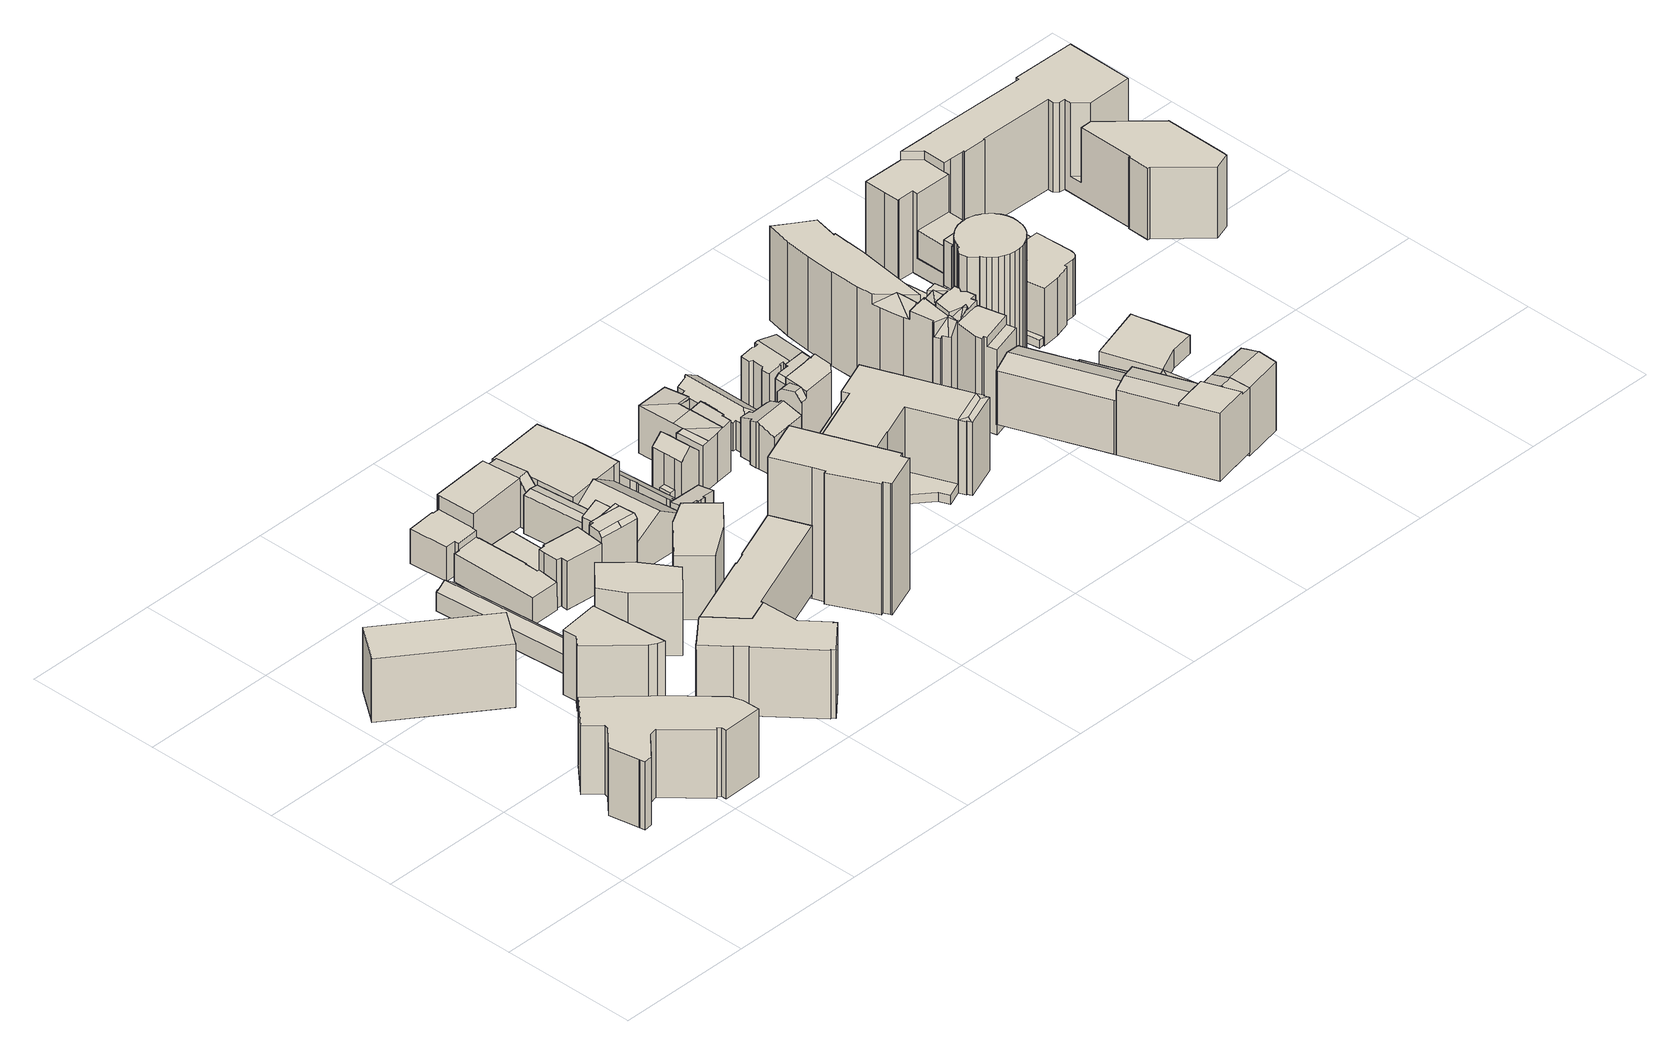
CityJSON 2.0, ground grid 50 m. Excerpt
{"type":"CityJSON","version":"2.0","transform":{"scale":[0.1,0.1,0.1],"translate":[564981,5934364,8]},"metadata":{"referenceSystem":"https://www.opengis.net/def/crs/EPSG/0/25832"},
"CityObjects":{
"building1":{"type":"Building","attributes":{"Gemeindeschluessel":"02100107","Geometrietyp2DReferenz":"3000","measuredHeight":26.06,"function":"31001_2010","roofType":"1000","storeysAboveGround":5},"address":[{"Country":"Germany","Locality":"Hamburg","ThoroughfareName":"Kaiser-Wilhelm-Straße","ThoroughfareNumber":"87"}],"geometry":[{"type":"Solid","lod":"2","boundaries":[[[[0,1,2,3,4,5,6,7,8,9,10,11,12,13,14,15,16,17,18,19,20,21]],[[21,20,22,23]],[[20,19,24,22]],[[19,18,25,24]],[[18,17,26,25]],[[17,16,27,26]],[[16,15,28,27]],[[15,14,29,28]],[[14,13,30,29]],[[13,12,31,30]],[[12,11,32,31]],[[11,10,33,32]],[[10,9,34,33]],[[9,8,35,34]],[[8,7,36,35]],[[7,6,37,36]],[[6,5,38,37]],[[5,4,39,38]],[[4,3,40,39]],[[3,2,41,40]],[[2,1,42,41]],[[1,0,43,42]],[[0,21,23,43]],[[23,22,24,25,26,27,28,29,30,31,32,33,34,35,36,37,38,39,40,41,42,43]]]]}]},
"building2":{"type":"Building","attributes":{"Gemeindeschluessel":"02100108","Geometrietyp2DReferenz":"3000","measuredHeight":24.25,"function":"31001_3010","roofType":"1000","storeysAboveGround":6},"address":[{"Country":"Germany","Locality":"Hamburg","ThoroughfareName":"Kaiser-Wilhelm-Straße","ThoroughfareNumber":"100"}],"geometry":[{"type":"Solid","lod":"2","boundaries":[[[[44,45,46,47,48,49]],[[50,51,52,53,54,55]],[[54,45,44,55]],[[50,49,48,51]],[[51,48,47,52]],[[52,47,46,53]],[[53,46,45,54]],[[50,55,44,49]]]]}]},
"building3":{"type":"Building","attributes":{"Gemeindeschluessel":"02100108","Geometrietyp2DReferenz":"3000","measuredHeight":24.71,"function":"31001_2310","roofType":"1000","storeysAboveGround":7},"address":[{"Country":"Germany","Locality":"Hamburg","ThoroughfareName":"Kaiser-Wilhelm-Straße","ThoroughfareNumber":"50"}],"geometry":[{"type":"Solid","lod":"2","boundaries":[[[[56,57,58,59]],[[59,58,60,61]],[[61,60,62,63]],[[63,62,64,65]],[[64,62,60,58,57,66,67,68]],[[69,70,71,56,59,61,63,65]],[[56,71,66,57]],[[71,70,67,66]],[[69,65,64,68]],[[70,69,68,67]]]]}]},
"building4":{"type":"Building","attributes":{"Gemeindeschluessel":"02100108","Geometrietyp2DReferenz":"3000","measuredHeight":10.01,"function":"31001_1010","roofType":"3100","storeysAboveGround":2},"address":[{"Country":"Germany","Locality":"Hamburg","ThoroughfareName":"Bäckerbreitergang","ThoroughfareNumber":"54a"}],"geometry":[{"type":"Solid","lod":"2","boundaries":[[[[72,73,74,75]],[[76,77,78,79]],[[79,78,80,81]],[[81,80,82,83]],[[84,76,79,81,83,72,75]],[[73,72,83,82,85]],[[77,76,84,86]],[[84,75,74,87,86]],[[87,74,73,85]],[[87,85,82,80,78,77,86]]]]}]},
"building5":{"type":"Building","attributes":{"Gemeindeschluessel":"02100108","Geometrietyp2DReferenz":"3000","measuredHeight":24.29,"function":"31001_1120","roofType":"1000","storeysAboveGround":7},"address":[{"Country":"Germany","Locality":"Hamburg","ThoroughfareName":"Bäckerbreitergang","ThoroughfareNumber":"12"}],"geometry":[{"type":"Solid","lod":"2","boundaries":[[[[88,89,90,91]],[[91,90,92,93]],[[93,92,94,95]],[[96,97,98,99]],[[99,98,89,88]],[[95,94,97,96]],[[95,96,99,88,91,93]],[[97,94,92,90,89,98]]]]}]},
"building6":{"type":"Building","attributes":{"Gemeindeschluessel":"02100108","Geometrietyp2DReferenz":"3000","measuredHeight":26.12,"function":"31001_3010","roofType":"1000","storeysAboveGround":7},"address":[{"Country":"Germany","Locality":"Hamburg","ThoroughfareName":"Kaiser-Wilhelm-Straße","ThoroughfareNumber":"40"}],"geometry":[{"type":"Solid","lod":"2","boundaries":[[[[100,101,102,103]],[[104,105,106,107]],[[108,109,110,111]],[[111,110,112,113]],[[113,112,114,115]],[[115,114,116,117]],[[103,102,118,119]],[[120,121,122,123]],[[123,122,124,125]],[[125,124,126,127]],[[127,126,128,129]],[[129,128,130,131]],[[132,133,134,135]],[[135,134,136,137]],[[138,139,140,141]],[[141,140,142,143]],[[101,100,121,120,143,142]],[[144,145,132,135,137,108,111,113,115,117,104,107,138,141,143,120,123,125,127,129,131]],[[106,105,116,114,112,110,109,136,134,133,146,118,102,101,142,140,139]],[[118,146,145,144,147,119]],[[147,144,131,130]],[[136,109,108,137]],[[146,133,132,145]],[[106,139,138,107]],[[116,105,104,117]],[[147,130,128,126,124,122,121,100,103,119]]]]}]},
"building7":{"type":"Building","attributes":{"Gemeindeschluessel":"02100108","Geometrietyp2DReferenz":"3000","measuredHeight":18.52,"function":"31001_1120","roofType":"1000","storeysAboveGround":6},"address":[{"Country":"Germany","Locality":"Hamburg","ThoroughfareName":"Valentinskamp","ThoroughfareNumber":"45"}],"geometry":[{"type":"Solid","lod":"2","boundaries":[[[[148,149,150,151,152,153,154,155,156,157]],[[158,159,160,161]],[[162,163,159,158]],[[164,165,166,167,168]],[[169,157,156,170]],[[170,156,155,171]],[[172,151,150,173]],[[174,149,148,175]],[[175,148,157,169]],[[176,177,178,179]],[[180,181,182,183]],[[167,184,185,168]],[[186,187,188,189]],[[153,190,187,154]],[[184,191,192,193]],[[194,195,196,197]],[[198,199,200,201]],[[201,200,202,203]],[[166,204,191,184,167]],[[205,165,164,206]],[[207,208,209,210]],[[211,212,213,188,187,190]],[[214,215,177,176]],[[216,217,183,182,218,219]],[[189,188,213,220]],[[221,222,223,211,190,153,152,224]],[[208,207,225,160,159,163]],[[221,224,226,227,216,219,228,194,197,229,230,198,201,203,205,206,214,176,179,174,175,169,170,171,186,189,220,225,207,210]],[[231,218,182,181,232,172,173,178,177,215,185,184,193]],[[233,180,183,217]],[[172,232,226,224,152,151]],[[180,233,227,226,232,181]],[[218,231,228,219]],[[231,193,192,195,194,228]],[[225,220,213,212,161,160]],[[212,211,223,162,158,161]],[[234,230,229,235]],[[222,221,210,209]],[[233,217,216,227]],[[205,203,202,204,166,165]],[[199,198,230,234]],[[235,229,197,196]],[[214,206,164,168,185,215]],[[174,179,178,173,150,149]],[[186,171,155,154,187]],[[222,209,208,163,162,223]],[[235,196,195,192,191,204,202,200,199,234]]]]}]},
"building8":{"type":"Building","attributes":{"Gemeindeschluessel":"02100108","Geometrietyp2DReferenz":"3000","measuredHeight":22.48,"function":"31001_1120","roofType":"1000","storeysAboveGround":6},"address":[{"Country":"Germany","Locality":"Hamburg","ThoroughfareName":"Valentinskamp","ThoroughfareNumber":"45a"}],"geometry":[{"type":"Solid","lod":"2","boundaries":[[[[236,237,238,239]],[[240,241,242,243]],[[244,245,246,247]],[[243,248,249,250,251,240]],[[249,252,250]],[[239,253,254,236]],[[255,256,257,258]],[[259,247,246,260]],[[244,250,252,245]],[[261,255,258,262,263,259,260,264]],[[264,260,246,245,252,249,248,254,253]],[[259,263,251,250,244,247]],[[263,262,241,240,251]],[[262,258,257,242,241]],[[261,264,253,239,238]],[[255,261,238,237,256]],[[236,254,248,243,242,257,256,237]]]]}]},
"building9":{"type":"Building","attributes":{"Gemeindeschluessel":"02100108","Geometrietyp2DReferenz":"3000","measuredHeight":24.5,"function":"31001_1120","roofType":"1000","storeysAboveGround":7},"address":[{"Country":"Germany","Locality":"Hamburg","ThoroughfareName":"Bäckerbreitergang","ThoroughfareNumber":"14"}],"geometry":[{"type":"Solid","lod":"2","boundaries":[[[[265,266,267,268]],[[268,267,269,270]],[[271,272,266,265]],[[273,274,275,276]],[[276,275,272,271]],[[274,273,270,269]],[[270,273,276,271,265,268]],[[274,269,267,266,272,275]]]]}]},
"building10":{"type":"Building","attributes":{"Gemeindeschluessel":"02100108","Geometrietyp2DReferenz":"3000","measuredHeight":15.2,"function":"31001_1120","roofType":"3100","storeysAboveGround":4},"address":[{"Country":"Germany","Locality":"Hamburg","ThoroughfareName":"Bäckerbreitergang","ThoroughfareNumber":"22"}],"geometry":[{"type":"Solid","lod":"2","boundaries":[[[[277,278,279,280]],[[279,281,282,280]],[[283,278,277,284]],[[285,282,281,286]],[[284,277,280,282,285]],[[286,281,279,278,283]],[[286,283,284,285]]]]}]},
"building11":{"type":"Building","attributes":{"name":"Theater","Gemeindeschluessel":"02100108","Geometrietyp2DReferenz":"3000","measuredHeight":18.66,"function":"31001_1010","roofType":"1000","storeysAboveGround":4},"address":[{"Country":"Germany","Locality":"Hamburg","ThoroughfareName":"Valentinskamp","ThoroughfareNumber":"40"}],"geometry":[{"type":"Solid","lod":"2","boundaries":[[[[287,288,289,290,291]],[[292,293,294]],[[290,295,291]],[[296,297,298,299]],[[300,301,302,303]],[[304,305,306,307]],[[307,306,308,309]],[[309,308,310,311]],[[312,296,299,300,303,304,307,309,311,313,314]],[[315,314,313,316,293,292]],[[296,312,287,291,295,297]],[[288,287,312,314,315]],[[305,304,303,302]],[[290,289,294]],[[316,313,311,310]],[[301,300,299,298]],[[288,315,292,294,289]],[[301,298,297,295,290,294,293,316,310,308,306,305,302]]]]}]},
"building12":{"type":"Building","attributes":{"Gemeindeschluessel":"02100108","Geometrietyp2DReferenz":"3000","measuredHeight":50.09,"function":"31001_3010","roofType":"1000","storeysAboveGround":13},"address":[{"Country":"Germany","Locality":"Hamburg","ThoroughfareName":"Caffamacherreihe","ThoroughfareNumber":"7"}],"geometry":[{"type":"Solid","lod":"2","boundaries":[[[[317,318,319,320]],[[320,319,321,322]],[[322,321,323,324]],[[324,323,325,326]],[[326,325,327,328]],[[328,327,329,330]],[[330,329,331,332]],[[332,331,333,334]],[[334,333,335,336]],[[336,335,337,338]],[[338,337,339,340]],[[340,339,341,342]],[[343,344,345,346]],[[346,345,347,348]],[[318,317,348,347]],[[344,343,342,341]],[[342,343,346,348,317,320,322,324,326,328,330,332,334,336,338,340]],[[344,341,339,337,335,333,331,329,327,325,323,321,319,318,347,345]]]]}]},
"building13":{"type":"Building","attributes":{"Gemeindeschluessel":"02100108","Geometrietyp2DReferenz":"3000","measuredHeight":13.47,"function":"31001_2100","roofType":"1000","storeysAboveGround":4},"address":[{"Country":"Germany","Locality":"Hamburg","ThoroughfareName":"Valentinskamp","ThoroughfareNumber":"38f"}],"geometry":[{"type":"Solid","lod":"2","boundaries":[[[[349,350,351,352]],[[352,351,353,354]],[[354,353,355,356]],[[356,355,357,358]],[[358,357,359,360]],[[360,359,361,362]],[[362,361,363,364]],[[364,363,365,366]],[[367,368,350,349]],[[366,365,368,367]],[[366,367,349,352,354,356,358,360,362,364]],[[368,365,363,361,359,357,355,353,351,350]]]]}]},
"building14":{"type":"Building","attributes":{"Gemeindeschluessel":"02100108","Geometrietyp2DReferenz":"3000","measuredHeight":13.15,"function":"31001_1010","roofType":"2100","storeysAboveGround":3},"address":[{"Country":"Germany","Locality":"Hamburg","ThoroughfareName":"Valentinskamp","ThoroughfareNumber":"38a"}],"geometry":[{"type":"Solid","lod":"2","boundaries":[[[[369,370,371,372]],[[372,371,373,374]],[[374,373,375,376]],[[376,375,377,378]],[[378,377,379,380]],[[380,379,381,382]],[[382,381,383,384]],[[384,383,385,386]],[[387,388,389,390]],[[390,389,391,392]],[[393,394,395,396]],[[396,395,397,398]],[[398,397,370,369]],[[399,400,401,402]],[[392,391,394,393]],[[402,401,388,387]],[[386,385,400,399]],[[386,399,402,387,390,392,393,396,398,369,372,374,376,378,380,382,384]],[[400,385,383,381,379,377,375,373,371,370,397,395,394,391,389,388,401]]]]}]},
"building15":{"type":"Building","attributes":{"Gemeindeschluessel":"02100108","Geometrietyp2DReferenz":"3000","measuredHeight":3,"function":"31001_2600","roofType":"1000","storeysAboveGround":1},"address":[{"Country":"Germany","Locality":"Hamburg","ThoroughfareName":"Valentinskamp"}],"geometry":[{"type":"Solid","lod":"2","boundaries":[[[[403,404,405,406]],[[407,408,409,410]],[[410,409,404,403]],[[409,408,405,404]],[[408,407,406,405]],[[407,410,403,406]]]]}]},
"building16":{"type":"Building","attributes":{"Geometrietyp2DReferenz":"3000","Gemeindeschluessel":"02100108","measuredHeight":19.05,"function":"31001_1010","roofType":"3100","storeysAboveGround":5},"address":[{"Country":"Germany","Locality":"Hamburg","ThoroughfareName":"Valentinskamp","ThoroughfareNumber":"38c"}],"geometry":[{"type":"Solid","lod":"2","boundaries":[[[[411,412,413,414,415,416,417]],[[415,418,419,420,421,416]],[[422,414,413,423]],[[423,413,412,424]],[[424,412,411,425]],[[425,411,417,426]],[[427,421,420,428]],[[428,420,419,429]],[[429,419,418,430]],[[430,418,415,414,422]],[[426,417,416,421,427]],[[426,427,428,429,430,422,423,424,425]]]]}]},
"building17":{"type":"Building","attributes":{"name":"Fabrique","Gemeindeschluessel":"02100108","Geometrietyp2DReferenz":"3000","measuredHeight":19.66,"function":"31001_3030","roofType":"1000","storeysAboveGround":5},"address":[{"Country":"Germany","Locality":"Hamburg","ThoroughfareName":"Valentinskamp","ThoroughfareNumber":"34a"}],"geometry":[{"type":"Solid","lod":"2","boundaries":[[[[431,432,433,434]],[[435,436,437,438]],[[439,438,440,441]],[[442,443,444]],[[439,434,433,438]],[[438,433,432,435]],[[443,445,446,444]],[[447,448,449,450]],[[451,452,453,454]],[[454,453,455,456]],[[457,442,444,458]],[[451,454,456,459,460,461,462,463,464,457,458,465,447,450]],[[461,460,431,434,439,441]],[[466,463,462,440,467]],[[459,456,455,468,469,437,436]],[[452,451,450,449]],[[457,464,470,445,443,442]],[[462,461,441,440]],[[469,468,471,472]],[[447,465,473,472,471,448]],[[465,458,444,446,473]],[[470,464,463,466]],[[460,459,436,435,432,431]],[[471,468,455,453,452,449,448]],[[469,472,473,467,440,438,437]],[[466,467,473,446]],[[470,466,446,445]]]]}]},
"building18":{"type":"Building","attributes":{"Gemeindeschluessel":"02100108","Geometrietyp2DReferenz":"3000","measuredHeight":28.06,"function":"31001_3010","roofType":"1000","storeysAboveGround":7},"address":[{"Country":"Germany","Locality":"Hamburg","ThoroughfareName":"Caffamacherreihe","ThoroughfareNumber":"5"}],"geometry":[{"type":"Solid","lod":"2","boundaries":[[[[474,475,476,477]],[[478,479,480,481]],[[482,483,484,485,486]],[[487,488,489,490,491]],[[492,488,487,493,494]],[[495,496,497,489,488,492]],[[497,498,499,490,489]],[[348,500,501,346]],[[474,502,503,475]],[[478,504,505,479]],[[475,503,506,476]],[[479,505,507,480]],[[485,508,509,486]],[[510,483,482,511]],[[480,507,512,481]],[[484,491,508,485]],[[513,494,493,514]],[[515,496,495,516]],[[517,499,498,518]],[[490,499,517,519,520]],[[521,477,476,506,504,478,481,512,520,519]],[[513,514,522,510,511,523,524,525,317,348,346,526,521,519,517,518,515,516]],[[527,528,529,509,508,491,490,520,512,507,505,504,506,503,502,530,501,500,531]],[[529,528,524,523]],[[522,514,493,487,491]],[[513,516,495,492,494]],[[515,518,498,497,496]],[[510,522,491,484,483]],[[523,511,482,486,509,529]],[[532,317,525,533]],[[525,524,528,527,534,533]],[[521,526,530,502,474,477]],[[348,317,532,535,531,500]],[[534,527,531,535]],[[501,530,526,346]],[[534,535,532,533]]]]}]},
"building19":{"type":"Building","attributes":{"Gemeindeschluessel":"02100108","Geometrietyp2DReferenz":"3000","measuredHeight":17.59,"function":"31001_1010","roofType":"3100","storeysAboveGround":4},"address":[{"Country":"Germany","Locality":"Hamburg","ThoroughfareName":"Speckstraße","ThoroughfareNumber":"83"}],"geometry":[{"type":"Solid","lod":"2","boundaries":[[[[536,537,538,539,540]],[[541,542,543,544]],[[544,543,545,546]],[[547,548,549,550]],[[551,552,553,539,538]],[[547,550,554,540,539,553,555,556,557,558,541,544,546,559,560,561]],[[562,554,550,549]],[[542,541,558,563]],[[563,558,557,564]],[[564,557,556,565]],[[565,556,555,566]],[[536,540,554,562]],[[567,551,538,537]],[[548,547,561,568]],[[568,561,560,569]],[[569,560,559,570]],[[570,559,546,545]],[[567,537,536,562,549,548,568,569,570,545,543,542,563,564,565,566,571]],[[552,571,566,555,553]],[[551,567,571,552]]]]}]},
"building20":{"type":"Building","attributes":{"Gemeindeschluessel":"02100108","Geometrietyp2DReferenz":"3000","measuredHeight":13.6,"function":"31001_1010","roofType":"3200","storeysAboveGround":3},"address":[{"Country":"Germany","Locality":"Hamburg","ThoroughfareName":"Valentinskamp","ThoroughfareNumber":"28a"}],"geometry":[{"type":"Solid","lod":"2","boundaries":[[[[572,573,574,575]],[[576,577,578,579]],[[579,578,580,581]],[[573,582,583,584,585,586,587,588,589,590,591,592,593,594,574]],[[595,596,597,598,599,600,580,578,577,601,585,584]],[[585,601,602,603,586]],[[575,574,594,604]],[[604,594,593,605]],[[605,593,592,606]],[[606,592,591,607]],[[607,591,590,608]],[[608,590,589,609]],[[609,589,588,610]],[[610,588,587,611]],[[612,583,582,613]],[[613,582,573,572]],[[581,580,600,614]],[[614,600,599,615]],[[615,599,598,616]],[[616,598,597,617]],[[617,597,596,618]],[[618,596,595,619]],[[620,603,602,621]],[[576,579,581,614,615,616,617,618,619,612,613,572,575,604,605,606,607,608,609,610,611,620,621]],[[576,621,602,601,577]],[[612,619,595,584,583]],[[620,611,587,586,603]]]]}]},
"building21":{"type":"Building","attributes":{"Gemeindeschluessel":"02100108","Geometrietyp2DReferenz":"3000","measuredHeight":22.98,"function":"31001_1120","roofType":"1000","storeysAboveGround":5},"address":[{"Country":"Germany","Locality":"Hamburg","ThoroughfareName":"Caffamacherreihe","ThoroughfareNumber":"37"}],"geometry":[{"type":"Solid","lod":"2","boundaries":[[[[622,623,624,625]],[[626,627,628,623,622]],[[629,630,631,627,626]],[[632,633,634,635,628,631,636,637,638,639,640]],[[632,641,642,643,644,645,646]],[[640,647,648,642,641]],[[630,636,631]],[[640,639,647]],[[649,638,637,650]],[[651,644,643,652]],[[649,650,653,654,655,656,651,652,657]],[[654,653,629,626,622,625]],[[658,656,655,634,633,659]],[[645,644,651,656,658]],[[632,640,641]],[[657,652,643,642,648]],[[649,657,648,647,639,638]],[[633,632,646,659]],[[628,635,624,623]],[[653,650,637,636,630,629]],[[631,628,627]],[[655,654,625,624,635,634]],[[645,658,659,646]]]]}]},
"building22":{"type":"Building","attributes":{"Gemeindeschluessel":"02100108","Geometrietyp2DReferenz":"3000","measuredHeight":22.16,"function":"31001_1120","roofType":"3100","storeysAboveGround":5},"address":[{"Country":"Germany","Locality":"Hamburg","ThoroughfareName":"Caffamacherreihe","ThoroughfareNumber":"45"}],"geometry":[{"type":"Solid","lod":"2","boundaries":[[[[660,661,662,663,664,665,666,667,668,669,670,671,672,673,674,675]],[[676,677,665,664]],[[678,675,674,679]],[[679,674,673,680]],[[680,673,672,681]],[[681,672,671,682]],[[682,671,670,683]],[[683,670,669,684]],[[684,669,668,685]],[[685,668,667,686]],[[686,667,666,687]],[[652,663,662,688]],[[688,662,661,689]],[[689,661,660,690]],[[690,660,675,678]],[[691,677,676,657]],[[657,676,664,663,652]],[[687,666,665,677,691]],[[687,691,657,652,688,689,690,678,679,680,681,682,683,684,685,686]]]]}]},
"building23":{"type":"Building","attributes":{"name":"Polizei","Gemeindeschluessel":"02100108","Geometrietyp2DReferenz":"3000","measuredHeight":22.84,"function":"31001_3070","roofType":"3100","storeysAboveGround":5},"address":[{"Country":"Germany","Locality":"Hamburg","ThoroughfareName":"Caffamacherreihe","ThoroughfareNumber":"4"}],"geometry":[{"type":"Solid","lod":"2","boundaries":[[[[692,693,694,695,696]],[[697,698,699,700]],[[701,702,698,697]],[[694,703,704,695]],[[705,706,707,708]],[[709,693,692,710]],[[711,712,713,714]],[[714,713,715,716]],[[717,711,714,716,705,708,701,697,700,718,709,710,719]],[[702,701,708,707]],[[719,710,692,696]],[[705,716,715,720,706]],[[712,711,717,704]],[[717,719,696,695,704]],[[709,718,721,703,694,693]],[[718,700,699,722,721]],[[720,715,713,712,704,703,721,722]],[[720,722,699,698,702,707,706]]]]}]},
"building24":{"type":"Building","attributes":{"Gemeindeschluessel":"02100108","Geometrietyp2DReferenz":"3000","measuredHeight":26.05,"function":"31001_2010","roofType":"3100","storeysAboveGround":7},"address":[{"Country":"Germany","Locality":"Hamburg","ThoroughfareName":"ABC-Straße","ThoroughfareNumber":"35"}],"geometry":[{"type":"Solid","lod":"2","boundaries":[[[[723,724,725,726,727]],[[728,729,730,731,732,724,733,734,735,736]],[[728,737,738,739,740,741]],[[736,742,743,738,737]],[[723,733,724]],[[732,731,744]],[[741,729,728]],[[736,735,742]],[[745,740,739,746]],[[747,748,749,750,745,746,751]],[[752,749,748,727,726]],[[744,731,730,750,749,752]],[[728,736,737]],[[751,746,739,738,743]],[[747,751,743,742,735,734]],[[745,750,730,729,741,740]],[[748,747,734,733,723,727]],[[724,732,725]],[[744,752,726,725,732]]]]}]},
"building25":{"type":"Building","attributes":{"Gemeindeschluessel":"02100108","Geometrietyp2DReferenz":"3000","measuredHeight":4.9,"function":"31001_3070","roofType":"1000","storeysAboveGround":1},"address":[{"Country":"Germany","Locality":"Hamburg","ThoroughfareName":"Caffamacherreihe"}],"geometry":[{"type":"Solid","lod":"2","boundaries":[[[[753,754,755,756]],[[753,757,758,754]],[[757,759,760,758]],[[760,759,761,762]],[[762,761,763,764]],[[765,764,763,766]],[[765,766,767,768]],[[755,768,767,756]],[[757,753,756,767,766,763,761,759]],[[754,758,760,762,764,765,768,755]]]]}]},
"building26":{"type":"Building","attributes":{"Gemeindeschluessel":"02100108","Geometrietyp2DReferenz":"3000","measuredHeight":50.69,"function":"31001_2010","roofType":"1000","storeysAboveGround":13},"address":[{"Country":"Germany","Locality":"Hamburg","ThoroughfareName":"Caffamacherreihe","ThoroughfareNumber":"8"}],"geometry":[{"type":"Solid","lod":"2","boundaries":[[[[769,770,771]],[[769,772,770]],[[773,772,769]],[[774,775,776]],[[777,778,779]],[[777,780,778]],[[781,782,783,784]],[[785,786,787]],[[788,785,787]],[[789,780,777]],[[790,791,792]],[[785,793,786]],[[794,795,796,797,798,799,800,801]],[[785,788,793]],[[789,802,780]],[[803,804,805]],[[806,807,808,775,809]],[[810,776,775,808]],[[771,770,811]],[[812,813,814,815]],[[816,817,818,819]],[[820,821,822]],[[823,824,825]],[[826,827,828]],[[829,830,831,832]],[[832,831,833,834]],[[834,833,835,836]],[[837,838,839]],[[786,840,841,787]],[[842,843,844,845]],[[775,846,809]],[[847,807,806,848]],[[814,779,849,776,810,815]],[[791,772,773,792]],[[813,850,849,779,814]],[[779,849,777]],[[822,851,852,820]],[[783,853,854,784]],[[855,856,857,858]],[[775,774,859]],[[778,859,774,776,849,779]],[[859,774,860,861,841]],[[787,841,861,862,788]],[[780,860,774,859,778]],[[863,782,781,864]],[[819,800,799,816]],[[865,798,797,866]],[[866,797,796,867]],[[868,869,870,871]],[[871,870,872,873]],[[873,872,874,875]],[[875,874,876,877]],[[788,862,878,793]],[[780,802,879]],[[879,802,789,880]],[[805,881,882,803]],[[828,803,882,883,826]],[[825,884,885,804,823]],[[804,885,881,805]],[[823,804,885,886,887,824]],[[888,889,890,891]],[[827,892,893,882,803,828]],[[803,882,893,886,885,804]],[[894,895,896,897]],[[897,896,898,899]],[[899,898,900,901]],[[902,903,904,905]],[[905,904,906,907]],[[907,906,908,909]],[[909,908,910,911]],[[911,910,912,913]],[[913,912,914,915]],[[915,914,916,917]],[[917,916,918,919]],[[919,918,920,921]],[[922,923,924,925]],[[925,924,926,927]],[[927,926,928,929]],[[929,928,930,931]],[[931,930,932,933]],[[934,935,936,937]],[[937,936,938,939]],[[939,938,940,941]],[[942,943,944,945]],[[946,947,948,949]],[[950,821,820,852,853,783,782,863,951,952,953,954,955]],[[956,957,958,959,845,844,960,838,837,961,962,963,964]],[[893,892,890,889,965,920,918,916,914,912,910,908,906,904,903,966,948,947,967,932,930,928,926,924,923,968,969,970,944,943,971,972,973,940,938,936,935,974,900,898,896,895,975,976,887,886]],[[780,879,880,977,950,955,883,882,881,885,884,978,979,980,981,878,862,861,860]],[[933,982,946,949,983,902,905,907,909,911,913,915,917,919,921,984,888,891,985,986,954,953,952,951,863,864,987,855,858,988,989,990,991,992,847,848,993,842,845,959,958,957,956,964,994,995,996,997,998,999,829,832,834,836,1000,868,871,873,875,877,1001,1002,1003,1004,1005,865,866,867,1006,1007,1008,1009,1010,1011,1012,1013,894,897,899,901,1014,934,937,939,941,1015,1016,1017,942,945,1018,1019,1020,922,925,927,929,931]],[[1021,1022,1023,1024,1025,1026,1027,770,1028,1029,1030,1031,1032,876,874,872,870,869,1033,835,833,831,830]],[[1034,1035,963,962,961,811,1026,1036,1037]],[[999,998,997,1023,1022,1021,830,829]],[[773,769,840,786,793,878,981,795,794,790,792]],[[992,991,990,812,815,810,808,807,847]],[[989,988,858,857,1038,850,813,812,990]],[[1039,851,822,821,950,977,880,789,777]],[[954,986,985,891,890,892,827,826,883,955]],[[978,884,825,824,887,976,1012,1011,1010,1009]],[[968,923,922,1020,1019,969]],[[970,969,1019,1018,945,944]],[[996,995,1034,1037,1024,1023,997]],[[946,982,933,932,967,947]],[[902,983,949,948,966,903]],[[971,943,942,1017,1016,972]],[[973,972,1016,1015,941,940]],[[900,974,935,934,1014,901]],[[984,921,920,965,889,888]],[[976,975,895,894,1013,1012]],[[979,978,1009,1008,1007,980]],[[980,1007,1006,867,796,795,981]],[[798,865,1005,1004,817,816,799]],[[987,864,781,784,854,856,855]],[[1040,769,771,839]],[[993,848,806,809,846,843,842]],[[811,770,1027,1026]],[[994,964,963,1035,1034,995]],[[1036,1026,1025,1024,1037]],[[790,794,801,1028,770,772,791]],[[801,800,819,818,1030,1029,1028]],[[818,817,1004,1003,1002,1031,1030]],[[1002,1001,877,876,1032,1031]],[[1033,869,868,1000,836,835]],[[1038,857,856,854,853,852,851,1039,777,849,850]],[[960,844,843,846,775,859,841,840,769,1040,839,838]],[[837,839,771,811,961]]]]}]},
"building27":{"type":"Building","attributes":{"Gemeindeschluessel":"02100108","Geometrietyp2DReferenz":"3000","measuredHeight":27.6,"function":"31001_2010","roofType":"3100","storeysAboveGround":8},"address":[{"Country":"Germany","Locality":"Hamburg","ThoroughfareName":"ABC-Straße","ThoroughfareNumber":"38"}],"geometry":[{"type":"Solid","lod":"2","boundaries":[[[[1041,1042,740,1043]],[[1044,1045,1046,1047]],[[1047,1046,1048,1049]],[[1050,1041,1043,1044,1047,1049,1051]],[[1052,1053,1051,1049,1048]],[[1054,1042,1041,1050,743]],[[743,1050,1051,1053]],[[1045,1044,1043,740]],[[743,1053,1052,1054]],[[1045,740,1042,1054,1052,1048,1046]]]]}]},
"building28":{"type":"Building","attributes":{"Gemeindeschluessel":"02100108","Geometrietyp2DReferenz":"3000","measuredHeight":6.89,"function":"31001_2010","roofType":"3200","storeysAboveGround":1},"address":[{"Country":"Germany","Locality":"Hamburg","ThoroughfareName":"ABC-Straße"}],"geometry":[{"type":"Solid","lod":"2","boundaries":[[[[1055,1056,1057,1058]],[[1059,1060,1056,1055]],[[1061,1058,1057,1062]],[[1062,1057,1056,1063]],[[1063,1056,1060,1044]],[[1043,1061,1062,1063,1044]],[[1058,1061,1043,1064]],[[1064,1043,1044,1060,1059]],[[1064,1059,1055,1058]]]]}]},
"building29":{"type":"Building","attributes":{"Gemeindeschluessel":"02100108","Geometrietyp2DReferenz":"3000","measuredHeight":3,"function":"31001_2460","roofType":"1000","storeysAboveGround":1},"address":[{"Country":"Germany","Locality":"Hamburg","ThoroughfareName":"Caffamacherreihe"}],"geometry":[{"type":"Solid","lod":"2","boundaries":[[[[1065,1066,1067,1068]],[[1069,1070,1071,1072]],[[1072,1071,1066,1065]],[[1071,1070,1067,1066]],[[1070,1069,1068,1067]],[[1069,1072,1065,1068]]]]}]},
"building30":{"type":"Building","attributes":{"Gemeindeschluessel":"02100108","Geometrietyp2DReferenz":"3000","measuredHeight":7.02,"function":"31001_2461","roofType":"1000"},"address":[{"Country":"Germany","Locality":"Hamburg","ThoroughfareName":"Caffamacherreihe"}],"geometry":[{"type":"Solid","lod":"2","boundaries":[[[[1073,1074,1075,1076]],[[1076,1075,1077,1078]],[[1079,1080,1081,1082]],[[1082,1081,1083,1084]],[[1085,1086,1084,1083]],[[1087,1088,1074,1073]],[[1086,1085,1088,1087]],[[1080,1079,1078,1077]],[[1078,1079,1082,1084,1086,1087,1073,1076]],[[1080,1077,1075,1074,1088,1085,1083,1081]]]]}]},
"building31":{"type":"Building","attributes":{"Gemeindeschluessel":"02100108","Geometrietyp2DReferenz":"3000","measuredHeight":21.86,"function":"31001_2010","roofType":"1000","storeysAboveGround":4},"address":[{"Country":"Germany","Locality":"Hamburg","ThoroughfareName":"St. Anscharplatz","ThoroughfareNumber":"10"}],"geometry":[{"type":"Solid","lod":"2","boundaries":[[[[1089,1090,1091,1092]],[[1093,1094,1095,1096]],[[1096,1095,1097,1098]],[[1098,1097,1099,1100]],[[1100,1099,1101,1102]],[[1102,1101,1103,1104]],[[1104,1103,1105,1106]],[[1106,1105,1107,1108]],[[1109,1110,1111,1112]],[[1112,1111,1113,1114]],[[1114,1113,1115,1116]],[[1089,1092,1109,1112,1114,1116,1117,1093,1096,1098,1100,1102,1104,1106,1108]],[[1091,1090,1107,1105,1103,1101,1099,1097,1095,1094,1118,1115,1113,1111,1110]],[[1118,1094,1093,1117]],[[1115,1118,1117,1116]],[[1091,1110,1109,1092]],[[1107,1090,1089,1108]]]]}]},
"building32":{"type":"Building","attributes":{"Gemeindeschluessel":"02100108","Geometrietyp2DReferenz":"3000","measuredHeight":18.88,"function":"31001_1010","roofType":"1000","storeysAboveGround":3},"address":[{"Country":"Germany","Locality":"Hamburg","ThoroughfareName":"St. Anscharplatz","ThoroughfareNumber":"9"}],"geometry":[{"type":"Solid","lod":"2","boundaries":[[[[1119,1120,1121,1122]],[[1122,1121,1123,1124]],[[1124,1123,1125,1126]],[[1126,1125,1127,1128]],[[1128,1127,1129,1130]],[[1130,1129,1131,1132]],[[1132,1131,1133,1134]],[[1135,1136,1137,1138]],[[1138,1137,1139,1140]],[[1140,1139,1141,1142]],[[1142,1141,1120,1119]],[[1143,1144,1145,1146]],[[1146,1145,1136,1135]],[[1144,1143,1134,1133]],[[1134,1143,1146,1135,1138,1140,1142,1119,1122,1124,1126,1128,1130,1132]],[[1144,1133,1131,1129,1127,1125,1123,1121,1120,1141,1139,1137,1136,1145]]]]}]},
"building33":{"type":"Building","attributes":{"Gemeindeschluessel":"02100108","Geometrietyp2DReferenz":"3000","measuredHeight":17.3,"function":"31001_1010","roofType":"1000","storeysAboveGround":3},"address":[{"Country":"Germany","Locality":"Hamburg","ThoroughfareName":"St. Anscharplatz","ThoroughfareNumber":"7"}],"geometry":[{"type":"Solid","lod":"2","boundaries":[[[[1147,1148,1149,1150]],[[1147,1151,1152,1148]],[[1153,1154,1152,1151]],[[1153,1119,1155,1154]],[[1119,1122,1156,1155]],[[1156,1122,1157,1158]],[[1157,1159,1160,1158]],[[1159,1161,1162,1160]],[[1162,1161,1163,1164]],[[1164,1163,1165,1166]],[[1167,1166,1165,1168]],[[1167,1168,1169,1170]],[[1171,1170,1169,1172]],[[1173,1171,1172,1174]],[[1175,1176,1173,1174]],[[1149,1176,1175,1150]],[[1159,1157,1122,1119,1153,1151,1147,1150,1175,1174,1172,1169,1168,1165,1163,1161]],[[1148,1152,1154,1155,1156,1158,1160,1162,1164,1166,1167,1170,1171,1173,1176,1149]]]]}]},
"building34":{"type":"Building","attributes":{"Gemeindeschluessel":"02100108","Geometrietyp2DReferenz":"3000","measuredHeight":34.38,"function":"31001_2010","roofType":"1000","storeysAboveGround":9},"address":[{"Country":"Germany","Locality":"Hamburg","ThoroughfareName":"Valentinskamp","ThoroughfareNumber":"22"}],"geometry":[{"type":"Solid","lod":"2","boundaries":[[[[1177,1178,1179,1180]],[[1181,1182,1183]],[[1184,1185,1186,1187]],[[1183,1188,1189]],[[1190,1191,1192,1193]],[[1194,1195,1196,1197]],[[1197,1196,1198,1199]],[[1199,1198,1191,1190]],[[1185,1180,1179,1186]],[[1200,1201,1202,1203]],[[1204,1205,1201,1200]],[[1206,1207,1208,1209]],[[1209,1208,1210,1211]],[[1211,1210,1212,1213]],[[1214,1215,1216,1217]],[[1218,1219,1220,1221]],[[1222,1223,1224,1225]],[[1183,1182,1226,1227]],[[1183,1227,1228,1188]],[[1229,1230,1231,1232]],[[1233,1234,1235,1236]],[[1189,1237,1238,1183]],[[1183,1238,1239,1181]],[[1240,1241,1242,1243]],[[1243,1242,1244,1245]],[[1246,1247,1226,1182,1181,1239,1241,1240]],[[1203,1202,1248,1249,1193,1192]],[[1250,1251,1233,1236,1229,1232,1222,1225,1214,1217,1206,1209,1211,1213,1252,1253,1254,1194,1197,1199,1190,1193,1249,1218,1221,1246,1240,1243,1245]],[[1216,1215,1224,1223,1231,1230,1228,1227,1226,1247,1220,1219,1248,1202,1201,1205,1212,1210,1208,1207]],[[1231,1223,1222,1232]],[[1229,1236,1235,1237,1189,1188,1228,1230]],[[1255,1251,1250,1256]],[[1256,1250,1245,1244]],[[1234,1233,1251,1255]],[[1220,1247,1246,1221]],[[1224,1215,1214,1225]],[[1248,1219,1218,1249]],[[1216,1207,1206,1217]],[[1252,1213,1212,1205,1204]],[[1254,1253,1177,1180,1185,1184]],[[1253,1252,1204,1257,1178,1177]],[[1194,1254,1184,1187,1258,1195]],[[1258,1187,1186,1179,1178,1257]],[[1234,1255,1256,1244,1242,1241,1239,1238,1237,1235]],[[1258,1257,1204,1200,1203,1192,1191,1198,1196,1195]]]]}]}
},
"vertices":[
[225,275,316],[159,207,316],[179,98,316],[180,94,316],[183,76,316],[213,81,316],[291,159,316],[323,166,316],[449,29,316],[456,36,316],[466,25,316],[467,6,316],[614,10,316],[612,75,316],[598,117,316],[587,129,316],[512,212,316],[436,293,316],[357,372,316],[277,449,316],[177,343,316],[229,292,316],[177,343,55],[229,292,55],[277,449,55],[357,372,55],[436,293,55],[512,212,55],[587,129,55],[598,117,55],[612,75,55],[614,10,55],[467,6,55],[466,25,55],[456,36,55],[449,29,55],[323,166,55],[291,159,55],[213,81,55],[183,76,55],[180,94,55],[179,98,55],[159,207,55],[225,275,55],
[8,1064,297],[1,1055,297],[359,790,297],[366,800,297],[455,920,297],[98,1185,297],[98,1185,55],[455,920,55],[366,800,55],[359,790,55],[1,1055,55],[8,1064,55],
[635,728,75],[635,728,322],[638,728,322],[638,728,75],[660,446,322],[660,446,75],[635,455,322],[635,455,75],[612,470,322],[612,470,75],[486,711,322],[490,660,322],[456,624,322],[456,624,75],[490,660,75],[486,711,75],
[591,1277,80],[591,1277,153],[635,728,152],[635,728,80],[520,1277,80],[520,1277,152],[526,1278,157],[526,1278,80],[526,1276,157],[526,1276,80],[532,1276,161],[532,1276,80],[564,720,80],[556,1276,180],[564,720,152],[599,724,180],
[710,789,76],[710,789,318],[803,880,318],[803,880,76],[892,790,318],[892,790,76],[970,671,318],[970,671,76],[879,581,76],[879,581,318],[762,700,318],[762,700,76],
[824,459,318],[824,459,319],[928,336,319],[928,336,318],[788,282,57],[788,282,319],[786,280,319],[786,280,57],[990,42,57],[990,42,319],[979,55,319],[979,55,57],[976,52,319],[976,52,57],[817,243,319],[817,243,57],[819,245,319],[819,245,57],[1010,368,319],[1010,368,318],[1097,567,57],[1097,567,318],[1098,564,318],[1098,564,57],[1143,582,318],[1143,582,57],[1142,585,318],[1142,585,57],[1340,663,318],[1340,663,57],[1394,528,318],[1394,528,57],[1087,145,57],[1087,145,319],[1084,143,319],[1084,143,57],[1093,134,319],[1093,134,57],[712,368,57],[712,368,319],[723,376,319],[723,376,57],[818,457,319],[818,457,57],[1010,376,57],[1016,230,57],[1016,230,319],[1010,376,318],
[655,1361,207],[692,1363,207],[693,1348,207],[777,1354,207],[777,1369,207],[779,1369,207],[775,1509,207],[749,1509,207],[749,1513,207],[643,1504,207],[994,1516,252],[1039,1519,252],[1037,1535,228],[993,1532,228],[1006,1396,258],[1051,1400,258],[783,1019,124],[783,1026,124],[789,1026,124],[788,1080,124],[782,1019,124],[643,1504,75],[749,1513,75],[749,1509,75],[777,1354,181],[693,1348,181],[692,1363,75],[655,1361,75],[671,1345,75],[671,1345,181],[693,1345,181],[693,1345,75],[780,1344,124],[780,1344,181],[786,1151,181],[786,1151,124],[788,1080,181],[782,1019,181],[775,1509,75],[775,1509,261],[775,1515,261],[775,1515,75],[779,1369,261],[788,1080,259],[790,1102,259],[790,1102,181],[814,1102,75],[814,1102,259],[814,1108,259],[814,1108,75],[804,997,75],[804,997,259],[806,1019,259],[806,1019,75],[806,1024,259],[806,1024,75],[789,1026,259],[783,1026,75],[783,1019,75],[1054,1362,75],[1054,1362,210],[1011,1358,209],[1011,1358,75],[1007,1389,261],[993,1532,261],[953,1529,261],[674,1017,75],[674,1017,181],[928,1153,75],[928,1153,124],[782,1151,181],[782,1151,75],[953,1529,75],[1008,1389,75],[1008,1389,249],[1007,1389,249],[777,1369,75],[1037,1535,75],[777,1344,75],[927,1346,75],[782,1102,75],[954,1095,75],[944,985,75],[782,1102,181],[777,1344,181],[927,1346,124],[944,985,259],[954,1095,259],
[1022,991,296],[945,997,296],[944,985,280],[1023,979,280],[1015,1062,280],[968,1058,288],[967,1051,296],[1017,1047,296],[1016,1063,248],[1081,1058,274],[1075,1135,274],[1010,1130,248],[1083,1042,296],[1083,1043,295],[1016,1063,279],[1016,1062,280],[1081,1058,298],[1089,974,280],[1088,986,296],[949,1042,73],[949,1042,296],[966,1041,296],[966,1041,73],[1010,1130,73],[1075,1135,73],[944,985,73],[968,1058,73],[1016,1062,73],[1089,974,73],
[994,730,72],[994,730,317],[1116,850,317],[1116,850,72],[1201,898,317],[1201,898,72],[1083,638,72],[1083,638,317],[1292,806,72],[1292,806,317],[1202,717,317],[1202,717,72],
[990,1356,224],[1010,1130,224],[1042,1132,230],[1022,1359,230],[1075,1135,224],[1054,1362,224],[1010,1130,78],[990,1356,78],[1054,1362,78],[1075,1135,78],
[1089,974,186],[1191,973,253],[1167,1232,253],[1151,1231,243],[1067,1222,187],[1268,1242,186],[1268,1242,243],[1183,1234,243],[1067,1222,243],[1054,1362,67],[1054,1362,243],[1037,1535,243],[1037,1535,67],[1259,1557,67],[1259,1557,243],[1278,1437,243],[1278,1437,67],[1285,1375,67],[1285,1375,243],[1289,1314,243],[1289,1314,67],[1291,1281,243],[1291,1281,67],[1294,1245,243],[1294,1245,67],[1089,974,67],[1268,1243,67],[1295,972,67],[1295,972,185],[1268,1243,243],
[1631,393,39],[1631,393,540],[1636,380,540],[1636,380,39],[1623,374,540],[1623,374,39],[1632,350,540],[1632,350,39],[1634,345,540],[1634,345,39],[1503,294,540],[1503,294,39],[1501,299,540],[1501,299,39],[1491,323,540],[1491,323,39],[1480,318,540],[1480,318,39],[1400,482,540],[1400,482,39],[1410,486,540],[1410,486,39],[1394,528,540],[1394,528,39],[1340,663,540],[1340,663,39],[1499,726,39],[1499,726,540],[1500,725,540],[1500,725,39],[1541,619,540],[1541,619,39],
[1306,1041,63],[1306,1041,189],[1337,1040,189],[1337,1040,63],[1427,1039,189],[1427,1039,63],[1432,979,197],[1432,979,63],[1387,980,197],[1387,980,63],[1387,972,198],[1387,972,63],[1371,972,198],[1371,972,63],[1360,972,198],[1360,972,63],[1360,981,197],[1360,981,63],[1309,981,63],[1309,981,197],
[1285,1375,65],[1285,1375,194],[1308,1379,178],[1308,1379,65],[1307,1396,178],[1307,1396,65],[1305,1414,178],[1305,1414,65],[1310,1415,175],[1310,1415,65],[1336,1416,157],[1336,1416,65],[1362,1063,157],[1362,1063,65],[1334,1060,177],[1334,1060,65],[1337,1040,175],[1337,1040,65],[1298,1166,65],[1298,1166,195],[1306,1183,189],[1306,1183,65],[1296,1201,195],[1296,1201,65],[1291,1281,65],[1291,1281,194],[1300,1298,187],[1300,1298,65],[1289,1314,194],[1289,1314,65],[1306,1041,65],[1306,1041,196],[1305,1056,196],[1305,1056,65],
[1424,1154,69],[1422,1197,69],[1444,1198,69],[1446,1155,69],[1446,1155,99],[1444,1198,99],[1422,1197,99],[1424,1154,99],
[1441,1241,218],[1444,1198,218],[1446,1155,218],[1447,1127,218],[1487,1129,255],[1481,1247,255],[1441,1245,218],[1527,1131,218],[1521,1220,219],[1520,1249,219],[1511,1248,227],[1447,1127,65],[1446,1155,65],[1444,1198,65],[1441,1241,65],[1441,1245,65],[1511,1248,65],[1520,1249,65],[1521,1220,65],[1527,1131,65],
[1528,1114,244],[1556,1118,244],[1550,1219,244],[1522,1215,244],[1556,1118,242],[1602,1124,247],[1629,1127,251],[1550,1219,242],[1522,1215,242],[1550,1221,242],[1521,1220,242],[1670,1309,242],[1670,1311,242],[1624,1308,242],[1670,1311,251],[1624,1308,251],[1673,1263,60],[1673,1263,257],[1674,1247,257],[1674,1247,60],[1674,1167,60],[1674,1167,256],[1668,1167,255],[1668,1167,60],[1668,1131,255],[1668,1131,60],[1670,1309,60],[1624,1308,60],[1602,1124,60],[1528,1114,60],[1521,1220,60],[1550,1221,60],[1541,1398,60],[1663,1405,60],[1625,1262,60],[1541,1398,242],[1548,1260,242],[1630,1127,250],[1630,1127,251],[1663,1405,242],[1626,1262,250],[1626,1262,251],[1625,1262,251],
[1532,738,284],[1559,748,284],[1549,774,284],[1522,763,284],[1687,829,281],[1712,809,281],[1955,905,281],[1945,931,281],[2014,588,73],[2029,550,73],[2087,573,73],[2022,737,73],[1893,686,73],[2088,572,319],[2117,560,320],[2210,597,320],[2222,626,319],[2087,573,319],[2106,536,319],[2097,548,319],[2101,550,319],[2108,532,319],[2235,582,319],[2234,586,319],[2228,600,319],[2232,602,319],[1541,619,319],[1500,725,319],[1532,738,319],[1559,748,319],[1687,829,319],[1712,809,319],[1549,774,319],[1955,905,319],[2022,737,319],[1893,686,319],[2029,550,39],[2014,588,39],[1945,931,319],[2101,550,39],[2097,548,39],[2235,582,39],[2108,532,39],[2232,602,39],[2228,600,39],[2081,984,39],[2081,984,319],[1522,763,39],[2087,573,39],[1893,687,39],[1624,580,39],[1689,416,39],[1532,737,39],[1625,580,319],[1624,580,319],[1893,687,319],[1532,737,319],[1566,557,319],[1631,393,74],[1689,416,74],[1625,580,74],[1566,557,74],
[1754,1106,40],[1754,1096,40],[1754,1096,214],[1754,1103,216],[1754,1106,215],[1860,1165,199],[1860,1165,40],[1800,1165,40],[1800,1165,196],[1800,1179,40],[1800,1179,191],[1764,1180,189],[1764,1180,40],[1764,1134,40],[1764,1134,206],[1757,1034,192],[1895,1050,192],[1888,1118,216],[1754,1132,206],[1887,1127,213],[1876,1127,213],[1875,1141,208],[1875,1160,201],[1789,1179,191],[1789,1180,190],[1774,1180,190],[1754,1132,40],[1875,1160,40],[1875,1141,40],[1876,1127,40],[1887,1127,40],[1757,1034,40],[1774,1180,40],[1789,1180,40],[1789,1179,40],[1895,1050,40],
[1764,1212,43],[1764,1212,149],[1764,1291,149],[1764,1291,43],[1838,1188,43],[1838,1188,163],[1825,1186,162],[1825,1186,43],[1825,1179,157],[1825,1179,43],[1774,1212,155],[1774,1180,155],[1780,1180,158],[1814,1215,180],[1814,1459,180],[1808,1459,176],[1808,1455,176],[1774,1455,155],[1774,1427,155],[1764,1427,149],[1764,1342,149],[1774,1342,155],[1774,1291,155],[1789,1180,158],[1789,1179,158],[1800,1179,157],[1800,1165,149],[1820,1165,149],[1820,1179,157],[1842,1188,163],[1865,1188,148],[1864,1459,149],[1774,1291,43],[1774,1342,43],[1764,1342,43],[1764,1427,43],[1774,1427,43],[1774,1455,43],[1808,1455,43],[1808,1459,43],[1774,1180,43],[1774,1212,43],[1820,1179,43],[1820,1165,43],[1800,1165,43],[1800,1179,43],[1789,1179,43],[1789,1180,43],[1864,1459,43],[1865,1188,43],
[1887,1125,258],[1926,1129,258],[1927,1147,240],[1885,1142,240],[1892,1074,270],[1923,1077,270],[1924,1088,268],[1895,1050,240],[1922,1053,240],[1923,1075,268],[2029,1159,268],[1928,1148,268],[1928,1147,268],[1927,1147,268],[1922,1053,268],[2044,1067,268],[2071,1097,268],[2075,1165,268],[2053,1162,268],[2050,1162,271],[2052,1197,271],[1984,1201,260],[1982,1190,260],[1944,1192,254],[1942,1149,254],[2075,1165,240],[2077,1196,240],[2071,1097,41],[2044,1067,41],[1982,1190,41],[1984,1201,41],[1895,1050,41],[1885,1142,41],[1928,1147,41],[1930,1193,41],[2077,1196,41],[1930,1193,239],[1928,1148,240],
[1974,1213,257],[1974,1216,257],[1987,1215,260],[1984,1201,259],[2001,1200,263],[2009,1343,263],[1997,1343,260],[1997,1331,260],[1983,1332,257],[1979,1337,256],[1933,1339,246],[1931,1304,246],[1941,1296,248],[1937,1254,248],[1927,1247,246],[1926,1216,246],[2077,1196,246],[2086,1338,246],[1926,1216,41],[1927,1247,41],[1937,1254,41],[1941,1296,41],[1931,1304,41],[1933,1339,41],[1979,1337,41],[1983,1332,41],[1997,1331,41],[1997,1343,41],[1987,1215,41],[1974,1216,41],[1974,1213,41],[2086,1338,41],
[2591,735,226],[2578,770,226],[2549,762,226],[2669,446,226],[2697,457,226],[2411,723,46],[2411,723,251],[2418,725,253],[2418,725,46],[2412,719,46],[2412,719,251],[2549,762,251],[2669,446,251],[2553,352,46],[2553,352,251],[2550,358,251],[2550,358,46],[2578,770,46],[2591,735,46],[2683,409,46],[2683,409,251],[2685,403,251],[2685,403,46],[2672,398,256],[2672,398,46],[2669,446,46],[2539,759,46],[2697,457,46],[2619,377,274],[2539,759,254],[2480,742,274],
[2626,160,293],[2682,172,303],[2689,173,304],[2612,375,304],[2553,352,293],[2774,130,303],[2753,186,303],[2752,185,303],[2752,187,303],[2696,175,303],[2626,160,303],[2675,32,303],[2801,58,303],[2780,114,303],[2777,122,305],[2825,132,305],[2824,135,304],[2813,197,291],[2753,186,291],[2801,58,291],[2843,67,291],[2752,187,293],[2813,197,44],[2824,135,44],[2675,32,44],[2553,352,44],[2672,398,44],[2752,185,44],[2843,67,44],[2672,398,293],
[2696,461,51],[2696,461,100],[2591,735,100],[2591,735,51],[2770,489,51],[2770,489,100],[2831,565,51],[2831,565,100],[2772,714,51],[2772,714,100],[2674,734,51],[2674,734,100],[2646,725,100],[2646,725,51],[2638,750,51],[2638,750,100],
[2387,1030,361],[2386,1097,360],[2381,1028,368],[2424,1054,325],[2422,1036,325],[2405,914,367],[2400,915,361],[2400,875,367],[2416,878,360],[2405,914,350],[2400,875,350],[2453,903,377],[2418,725,325],[2539,759,325],[2530,794,325],[2409,759,325],[2438,1012,394],[2422,1036,354],[2414,980,354],[2480,992,354],[2455,885,383],[2438,1039,50],[2424,1054,50],[2422,1036,50],[2438,1039,354],[2438,1039,326],[2480,1047,326],[2477,1066,326],[2469,1133,326],[2464,1199,326],[2462,1231,326],[2449,1240,326],[2424,1054,326],[2464,900,383],[2519,948,360],[2515,976,360],[2506,963,360],[2357,904,310],[2363,905,317],[2367,882,320],[2352,926,307],[2370,870,326],[2376,1107,368],[2372,862,50],[2388,788,50],[2400,875,50],[2370,870,50],[2462,1231,50],[2461,1266,50],[2461,1330,50],[2449,1240,50],[2507,890,50],[2506,895,50],[2495,893,50],[2515,976,50],[2529,997,50],[2512,994,50],[2524,917,50],[2544,921,50],[2519,948,50],[2321,1330,1],[2321,1330,360],[2328,1435,360],[2328,1435,1],[2340,1531,360],[2340,1531,1],[2359,1626,360],[2359,1626,1],[2343,1021,328],[2343,1021,361],[2374,1027,361],[2422,1036,361],[2414,980,361],[2351,933,1],[2351,933,361],[2357,934,361],[2357,934,1],[2352,926,361],[2363,905,1],[2357,904,1],[2400,875,360],[2388,788,360],[2495,893,360],[2507,890,360],[2530,794,360],[2409,759,360],[2406,769,1],[2406,769,360],[2394,764,360],[2394,764,1],[2405,914,361],[2405,914,377],[2414,980,377],[2480,992,377],[2539,759,1],[2418,725,1],[2464,1199,1],[2469,1133,1],[2477,1066,1],[2482,1542,1],[2482,1542,360],[2481,1537,360],[2481,1537,1],[2463,1454,360],[2463,1454,1],[2470,1455,360],[2470,1455,1],[2465,1394,360],[2465,1394,1],[2438,1039,377],[2464,900,377],[2455,885,377],[2506,963,377],[2519,948,377],[2524,917,377],[2512,994,377],[2515,976,377],[2515,976,508],[2529,997,508],[2558,905,1],[2558,905,508],[2548,922,508],[2548,922,1],[2544,921,508],[2519,948,508],[2545,1017,1],[2545,1017,508],[2555,1034,508],[2555,1034,1],[2567,1050,508],[2567,1050,1],[2582,1062,508],[2582,1062,1],[2729,896,1],[2729,896,508],[2714,883,508],[2714,883,1],[2698,873,508],[2698,873,1],[2680,865,508],[2680,865,1],[2661,861,508],[2661,861,1],[2641,861,508],[2641,861,1],[2622,864,508],[2622,864,1],[2604,870,508],[2604,870,1],[2587,879,508],[2587,879,1],[2571,891,508],[2571,891,1],[2737,1039,1],[2737,1039,508],[2748,1022,508],[2748,1022,1],[2755,1004,508],[2755,1004,1],[2759,985,508],[2759,985,1],[2759,966,508],[2759,966,1],[2756,947,508],[2756,947,1],[2598,1073,1],[2598,1073,508],[2616,1080,508],[2616,1080,1],[2635,1083,508],[2635,1083,1],[2655,1084,508],[2655,1084,1],[2692,1075,1],[2692,1075,508],[2709,1066,508],[2709,1066,1],[2750,928,1],[2750,928,508],[2741,911,508],[2741,911,1],[2506,895,377],[2530,794,1],[2507,890,1],[2506,895,1],[2502,913,1],[2502,913,377],[2342,1028,1],[2342,1026,1],[2343,1021,1],[2351,968,1],[2351,968,361],[2342,1026,328],[2342,1028,327],[2339,1043,326],[2339,1043,1],[2559,905,508],[2734,902,508],[2755,941,508],[2727,1051,508],[2725,1053,508],[2710,1065,508],[2691,1075,508],[2674,1081,508],[2669,1082,508],[2589,1067,508],[2540,1003,508],[2539,999,508],[2495,893,377],[2488,990,377],[2488,993,377],[2481,1038,377],[2480,1047,377],[2755,941,1],[2734,902,1],[2559,905,1],[2544,921,1],[2524,917,1],[2409,759,1],[2389,787,1],[2388,788,1],[2372,862,1],[2370,870,1],[2367,882,1],[2352,926,1],[2335,1076,1],[2329,1134,1],[2327,1163,1],[2322,1225,1],[2322,1249,1],[2322,1328,1],[2425,1581,1],[2461,1336,1],[2461,1333,1],[2461,1330,1],[2461,1266,1],[2462,1231,1],[2480,1047,1],[2481,1038,1],[2488,993,1],[2488,990,1],[2512,994,1],[2529,997,1],[2539,999,1],[2540,1003,1],[2589,1067,1],[2669,1082,1],[2674,1081,1],[2691,1075,1],[2710,1065,1],[2725,1053,1],[2727,1051,1],[2322,1328,360],[2322,1249,360],[2322,1225,360],[2327,1163,360],[2329,1160,360],[2367,1117,360],[2376,1107,360],[2424,1054,360],[2449,1240,360],[2461,1330,360],[2461,1333,360],[2461,1336,360],[2425,1581,360],[2329,1134,323],[2335,1076,325],[2329,1160,325],[2327,1163,323],[2389,787,360],[2455,885,360],[2381,1028,361],
[2824,135,30],[2824,135,305],[2813,197,30],[2970,224,30],[2970,224,291],[2974,204,296],[2974,204,30],[2979,172,303],[2979,172,30],[2843,67,30],[2992,98,30],[2981,159,306],[2992,98,292],[2825,133,306],
[2858,390,99],[2918,503,91],[2915,502,91],[2770,435,91],[2892,211,99],[2970,224,91],[2770,435,30],[2915,502,30],[2918,503,30],[2813,197,91],
[2776,972,38],[2796,975,38],[2809,902,38],[2788,899,38],[2788,899,68],[2809,902,68],[2796,975,68],[2776,972,68],
[2918,503,25],[2918,503,95],[2915,502,95],[2915,502,25],[2847,705,95],[2847,705,25],[3051,765,25],[3051,765,95],[3057,737,95],[3057,737,25],[3067,695,95],[3067,695,25],[3098,561,95],[3098,561,25],[3009,545,25],[3009,545,95],
[2880,913,28],[2880,913,247],[2817,905,247],[2817,905,28],[3010,976,28],[3010,976,247],[3009,965,247],[3009,965,28],[3004,954,247],[3004,954,28],[2995,947,247],[2995,947,28],[2984,943,247],[2984,943,28],[2944,941,247],[2944,941,28],[2944,934,247],[2944,934,28],[2939,929,247],[2939,929,28],[2794,1037,28],[2794,1037,247],[2883,1042,247],[2883,1042,28],[2879,1111,247],[2879,1111,28],[2879,1112,247],[2879,1112,28],[3004,1117,28],[3004,1117,247],
[2834,1189,31],[2834,1189,198],[2964,1191,215],[2964,1191,31],[2974,1191,217],[2974,1191,31],[2984,1184,218],[2984,1184,31],[2985,1157,218],[2985,1157,31],[3003,1157,220],[3003,1157,31],[3004,1117,220],[3004,1117,31],[2879,1112,204],[2879,1112,31],[2864,1114,31],[2864,1114,202],[2852,1124,200],[2852,1124,31],[2852,1144,200],[2852,1144,31],[2835,1144,198],[2835,1144,31],[2879,1111,31],[2879,1111,204],[2868,1110,202],[2868,1110,31],
[2818,1226,31],[2818,1226,204],[2818,1297,204],[2818,1297,31],[2826,1226,31],[2826,1226,204],[2827,1189,31],[2827,1189,204],[2834,1189,204],[2964,1191,204],[2964,1197,31],[2964,1197,204],[2975,1197,31],[2975,1197,204],[2986,1208,31],[2986,1208,204],[2985,1230,31],[2985,1230,204],[2974,1240,31],[2974,1240,204],[2969,1240,204],[2969,1240,31],[2968,1340,31],[2968,1340,204],[2958,1340,204],[2958,1340,31],[2824,1337,204],[2824,1337,31],[2825,1297,31],[2825,1297,204],
[2958,1340,180],[2960,1444,180],[2826,1447,180],[2825,1337,180],[3654,1180,76],[3657,1353,76],[3488,1350,76],[2824,1337,76],[2825,1337,76],[2826,1447,76],[2823,1447,76],[3445,1394,76],[3445,1349,76],[2758,1525,13],[2758,1525,323],[2760,1604,323],[2760,1604,13],[2823,1466,13],[2823,1466,323],[2764,1466,323],[2764,1466,13],[2759,1466,323],[2759,1466,13],[2962,1551,323],[2962,1551,356],[2912,1601,356],[2912,1601,323],[2960,1464,323],[2960,1464,356],[3045,1458,13],[3045,1458,356],[3045,1463,356],[3045,1463,13],[3040,1463,356],[3040,1463,13],[2988,1464,356],[2988,1464,13],[3132,1461,13],[3132,1461,356],[3132,1457,356],[3132,1457,13],[3423,1591,13],[3423,1591,356],[3423,1603,356],[3423,1603,13],[3410,1437,13],[3410,1437,356],[3411,1456,356],[3411,1456,13],[3657,1353,356],[3488,1350,356],[3445,1394,356],[3446,1419,13],[3446,1419,356],[3425,1420,356],[3425,1420,13],[3437,1141,13],[3437,1141,286],[3442,1141,286],[3442,1141,13],[3445,1349,286],[3488,1350,286],[3654,1180,286],[3651,956,13],[3651,956,286],[3650,932,286],[3650,932,13],[3588,912,286],[3588,912,13],[3661,1600,13],[3661,1600,356],[3043,1599,356],[3043,1599,13],[3443,1060,13],[3436,1060,13],[2960,1464,13],[2958,1340,13],[2824,1337,13],[3436,1060,286],[3443,1060,286],[2960,1444,323],[2823,1447,323]
]}
